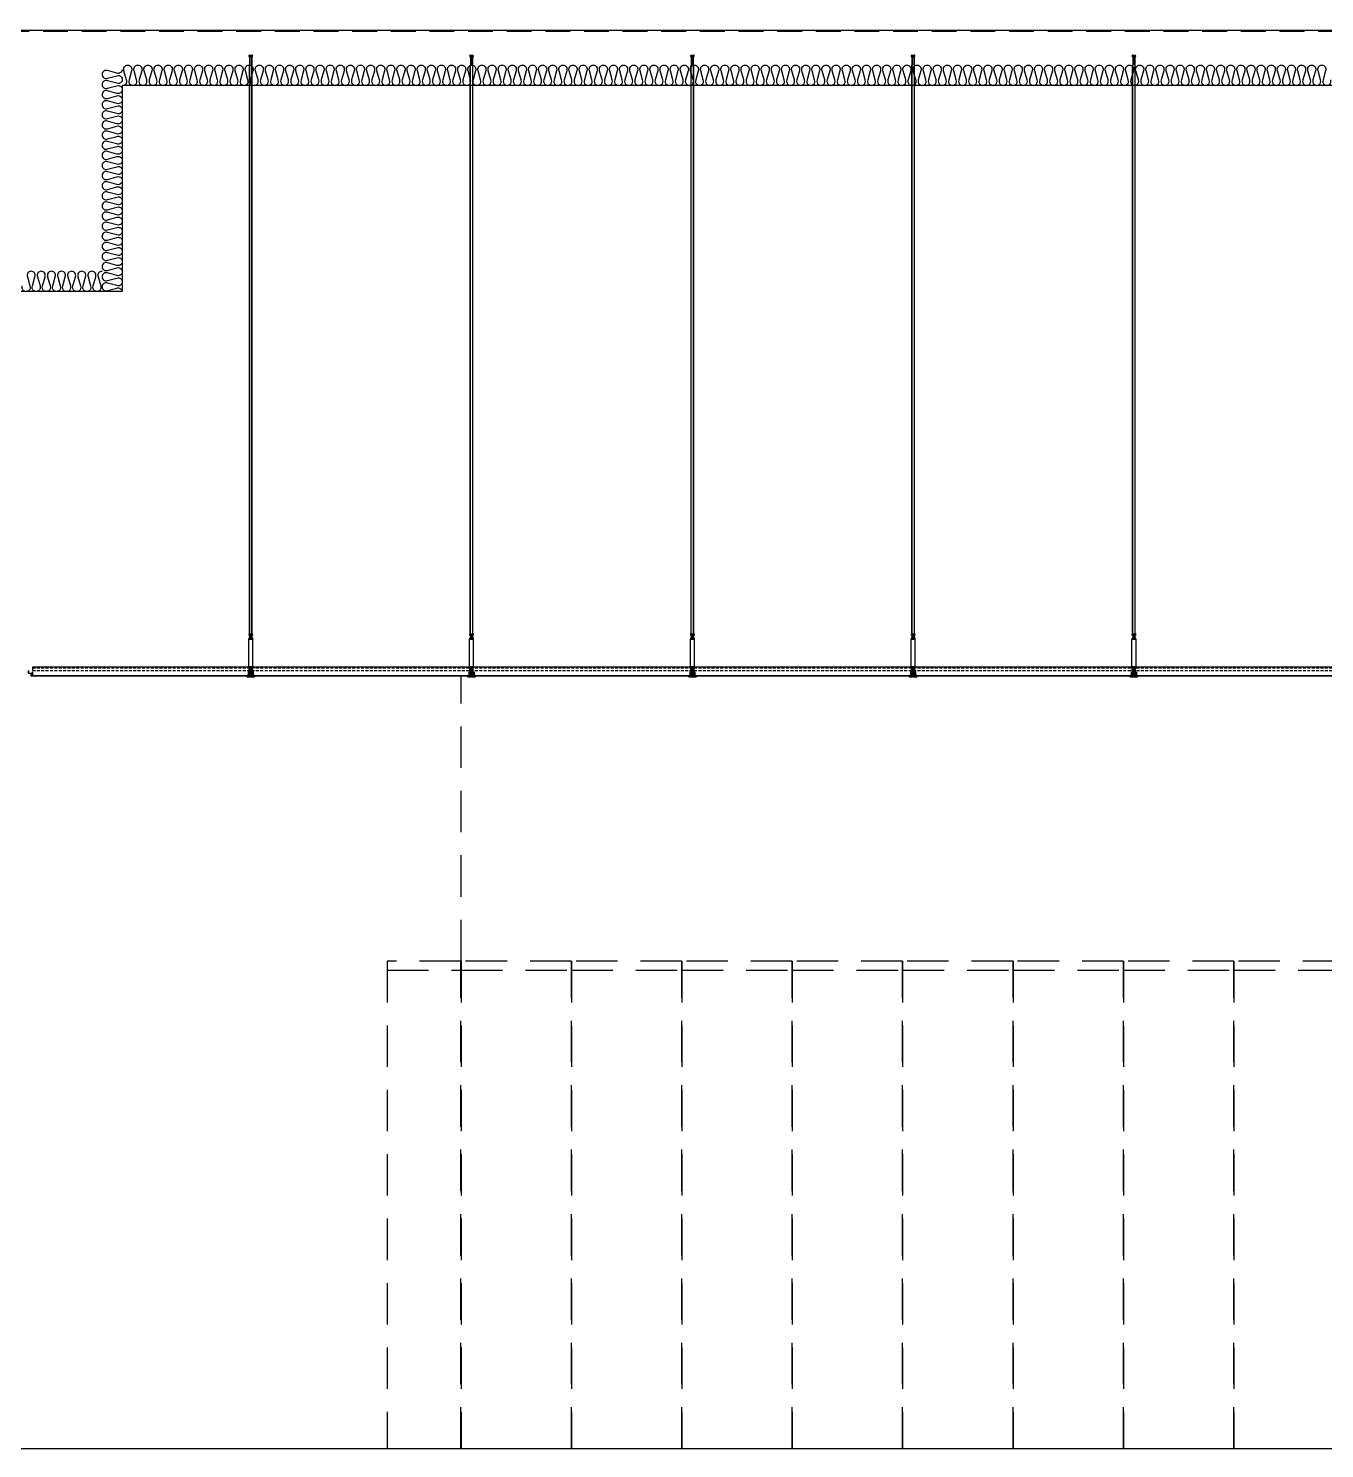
# Model space of a CAD drawing. Header units: millimetres. Extents: x 19868 to 801382, y -4805 to 85279.
# Drawn here: x 348988 to 356033, y 67179 to 74899 of the extents above; entities that cross this region are included whole.
import ezdxf

# ---------------------------------------------------------------- set-up
doc = ezdxf.new("R2010")
doc.units = ezdxf.units.MM
doc.header["$LTSCALE"] = 250
for name, pattern in [('A2', [8, 2, -2, 2, -2]), ('CENTER', [50.8, 31.75, -6.35, 6.35, -6.35]), ('CENTER2', [28.575, 19.05, -3.175, 3.175, -3.175]), ('H1', [1.5, 1, -0.5]), ('HID', [2.8, 1.8, -1]), ('HIDDEN', [9.525, 6.35, -3.175])]:
    doc.linetypes.add(name, pattern=pattern)
for name, color, linetype in [('A-ETC-SERVER', 5, 'H1'), ('A-FIN', 6, 'Continuous'), ('A-FIN-8', 8, 'Continuous'), ('A-WP', 1, 'HID'), ('C-1', 252, 'Continuous'), ('C-HANGER', 8, 'Continuous'), ('C-HANGER-C', 8, 'Continuous'), ('C-sec', 252, 'Continuous'), ('C-STL4', 252, 'Continuous'), ('C-STL6', 8, 'Continuous'), ('C-T-BAR MAIN-', 252, 'Continuous'), ('C-삼성엔지니어링_CEILING', 252, 'Continuous'), ('C-압출', 252, 'Continuous'), ('ISL', 251, 'Continuous'), ('MO-S', 3, 'Continuous')]:
    doc.layers.add(name, color=color, linetype=linetype)
doc.layers.add('C-중심선', color=252, linetype='CENTER2', lineweight=20)

# ---------------------------------------------------------------- blocks, each defined once
blk = doc.blocks.new('A$C8f9dbc63')
at = {"layer": 'A-ETC-SERVER', "color": 8, "linetype": 'HID', "ltscale": 0.5}
for p, q in [((0, 2650), (0, 4200)), ((-401.5, 2600), (-1.5, 2600)), ((0, 2600), (600, 2600)), ((600, 2600), (1200, 2600)), ((1200, 2600), (1800, 2600)), ((1800, 2600), (2400, 2600)), ((2400, 2600), (3000, 2600)), ((3000, 2600), (3600, 2600)), ((3600, 2600), (4200, 2600)), ((4200, 2600), (4800, 2600))]:
    blk.add_line(p, q, dxfattribs=at)
for points in [[(-401.5, 0), (-1.5, 0), (-1.5, 2650), (-401.5, 2650)], [(0, 0), (600, 0), (600, 2650), (0, 2650)], [(600, 0), (1200, 0), (1200, 2650), (600, 2650)], [(1200, 0), (1800, 0), (1800, 2650), (1200, 2650)], [(1800, 0), (2400, 0), (2400, 2650), (1800, 2650)], [(2400, 0), (3000, 0), (3000, 2650), (2400, 2650)], [(3000, 0), (3600, 0), (3600, 2650), (3000, 2650)], [(3600, 0), (4200, 0), (4200, 2650), (3600, 2650)], [(4200, 0), (4800, 0), (4800, 2650), (4200, 2650)]]:
    blk.add_lwpolyline(points, close=True, dxfattribs=at)
blk = doc.blocks.new('usgh')
at = {"layer": 'C-STL4'}
blk.add_lwpolyline([(1763311, 329517), (1763311, 329599), (1763381, 329599), (1763381, 329517)], close=True, dxfattribs=at)
at = {"layer": 'C-압출', "color": 252, "linetype": 'Continuous', "lineweight": 40, "extrusion": (0, 0, -1)}
for p, q in [((1763325, 329522), (1763320, 329517)), ((1763325, 329599), (1763322, 329596)), ((1763322, 329596), (1763325, 329592)), ((1763325, 329592), (1763322, 329588)), ((1763322, 329588), (1763325, 329584)), ((1763325, 329584), (1763322, 329580)), ((1763322, 329580), (1763325, 329576)), ((1763325, 329576), (1763322, 329572)), ((1763322, 329572), (1763325, 329568)), ((1763325, 329568), (1763322, 329565)), ((1763322, 329565), (1763325, 329561)), ((1763325, 329561), (1763322, 329557)), ((1763322, 329557), (1763325, 329553)), ((1763325, 329553), (1763322, 329549)), ((1763322, 329549), (1763325, 329545)), ((1763325, 329545), (1763322, 329541)), ((1763322, 329541), (1763325, 329538)), ((1763325, 329538), (1763322, 329534)), ((1763322, 329534), (1763325, 329530)), ((1763325, 329530), (1763322, 329526)), ((1763322, 329526), (1763325, 329522)), ((1763363, 329517), (1763368, 329522)), ((1763364, 329596), (1763368, 329599)), ((1763368, 329592), (1763364, 329596)), ((1763364, 329588), (1763368, 329592)), ((1763368, 329584), (1763364, 329588)), ((1763364, 329580), (1763368, 329584)), ((1763368, 329576), (1763364, 329580)), ((1763364, 329572), (1763368, 329576)), ((1763368, 329568), (1763364, 329572)), ((1763364, 329565), (1763368, 329568)), ((1763368, 329561), (1763364, 329565)), ((1763364, 329557), (1763368, 329561)), ((1763368, 329553), (1763364, 329557)), ((1763364, 329549), (1763368, 329553)), ((1763368, 329545), (1763364, 329549)), ((1763364, 329541), (1763368, 329545)), ((1763368, 329538), (1763364, 329541)), ((1763364, 329534), (1763368, 329538)), ((1763368, 329530), (1763364, 329534)), ((1763364, 329526), (1763368, 329530)), ((1763368, 329522), (1763364, 329526))]:
    blk.add_line(p, q, dxfattribs=at)
at = {"layer": 'C-중심선'}
blk.add_line((1763346, 329623), (1763346, 329480), dxfattribs=at)
blk = doc.blocks.new('r6okghj')
at = {"layer": 'C-삼성엔지니어링_CEILING'}
for p, q in [((1770244, 316436), (1770234, 316431)), ((1770244, 316390), (1770234, 316396)), ((1770344, 316436), (1770244, 316436)), ((1770253, 316436), (1770264, 316431)), ((1770253, 316390), (1770264, 316396)), ((1770274, 316436), (1770264, 316431)), ((1770264, 316396), (1770264, 316431)), ((1770274, 316390), (1770264, 316396)), ((1770314, 316436), (1770324, 316431)), ((1770314, 316390), (1770324, 316396)), ((1770334, 316436), (1770324, 316431)), ((1770324, 316396), (1770324, 316431)), ((1770334, 316390), (1770324, 316396)), ((1770344, 316436), (1770354, 316431)), ((1770344, 316390), (1770354, 316396))]:
    blk.add_line(p, q, dxfattribs=at)
for points in [[(1770234, 316431), (1770234, 316396)], [(1770244, 316390), (1770344, 316390)], [(1770354, 316396), (1770354, 316431)]]:
    blk.add_lwpolyline(points, dxfattribs=at)
blk = doc.blocks.new('격자틀-1')
at = {"layer": 'C-HANGER'}
for p, q in [((-16.4, 230.4), (6.3, 230.4)), ((-16.4, 230.4), (-16.4, 228.9)), ((-16.4, 228.9), (6.3, 228.9)), ((6.3, 230.4), (6.3, 228.9))]:
    blk.add_line(p, q, dxfattribs=at)
at = {"layer": 'C-HANGER-C'}
for p, q in [((-16.1, 52.1), (-16.1, 202)), ((6, 202), (-16.1, 202)), ((6, 52.1), (6, 202)), ((6, 52.1), (-16.1, 52.1))]:
    blk.add_line(p, q, dxfattribs=at)
at = {"layer": 'C-STL6', "linetype": 'CENTER2', "ltscale": 20}
blk.add_line((-5, 52.7), (-5, -5), dxfattribs=at)
at = {"layer": 'C-T-BAR MAIN-'}
blk.add_lwpolyline([(-14.3, 41.1), (-14.3, 52.1), (4.2, 52.1), (4.2, 41.1), (2.2, 41.1), (2.2, 50.1), (-12.3, 50.1), (-12.3, 41.1), (-14.3, 41.1)], dxfattribs=at)
at = {"layer": 'C-삼성엔지니어링_CEILING'}
for p, q in [((-14, 202), (-14, 203.8)), ((-12.4, 210.8), (-13.9, 209.9)), ((-12.4, 203.8), (-13.9, 204.7)), ((2.3, 210.8), (-12.4, 210.8)), ((2.3, 203.8), (-12.4, 203.8)), ((-11.1, 210.8), (-9.5, 209.9)), ((-11.1, 203.8), (-9.5, 204.7)), ((-10.7, 220.3), (-2.2, 222)), ((-10.7, 220.3), (-9.9, 221.6)), ((-10.7, 218.1), (1, 220.5)), ((-10.7, 220.3), (-9.9, 219.4)), ((-10.7, 218.1), (-9.9, 219.4)), ((-10.7, 215.9), (1, 218.3)), ((-10.7, 218.1), (-9.9, 217.2)), ((-10.7, 215.9), (-9.9, 217.2)), ((-10.7, 213.7), (1, 216.1)), ((-10.7, 215.9), (-9.9, 215)), ((-10.7, 213.7), (-9.9, 215)), ((-10.7, 213.7), (-9.9, 212.8)), ((-10.4, 213.4), (-10.4, 210.8)), ((-10.3, 222), (-9.9, 221.6)), ((-9.9, 221.6), (-7.6, 222)), ((-9.9, 221.6), (-7.6, 222)), ((-9.9, 219.4), (-0.2, 221.3)), ((-9.9, 219.4), (-0.2, 221.3)), ((-9.9, 217.2), (-0.2, 219.1)), ((-9.9, 217.2), (-0.2, 219.1)), ((-9.9, 215), (-0.2, 216.9)), ((-9.9, 215), (-0.2, 216.9)), ((-9.9, 212.8), (-0.2, 214.7)), ((-9.9, 212.8), (-0.2, 214.7)), ((-8, 210.8), (-9.5, 209.9)), ((-9.5, 204.7), (-9.5, 209.9)), ((-8, 203.8), (-9.5, 204.7)), ((-2.1, 210.8), (-0.6, 209.9)), ((-2.1, 203.8), (-0.6, 204.7)), ((1, 210.8), (-0.6, 209.9)), ((-0.6, 204.7), (-0.6, 209.9)), ((1, 203.8), (-0.6, 204.7)), ((-0.2, 221.3), (0.4, 222)), ((-0.2, 221.3), (1, 220.5)), ((-0.2, 219.1), (1, 220.5)), ((-0.2, 219.1), (1, 218.3)), ((-0.2, 216.9), (1, 218.3)), ((-0.2, 216.9), (1, 216.1)), ((-0.2, 214.7), (1, 216.1)), ((0.3, 215.3), (0.3, 210.8)), ((0.3, 215.3), (0.3, 210.8)), ((2.3, 210.8), (3.8, 209.9)), ((2.3, 203.8), (3.8, 204.7)), ((3.9, 202), (3.9, 203.8))]:
    blk.add_line(p, q, dxfattribs=at)
for points in [[(3.9, 203.8), (-14, 203.8)], [(-13.9, 209.9), (-13.9, 204.7)], [(-12.4, 203.8), (2.3, 203.8)], [(3.8, 204.7), (3.8, 209.9)]]:
    blk.add_lwpolyline(points, dxfattribs=at)
at = {"layer": 'C-압출', "linetype": 'Continuous', "lineweight": 40, "extrusion": (0, 0, -1)}
for p, q in [((-25.1, 0.3), (-25.1, 2.2)), ((-24.8, 2.5), (-12.6, 2.5)), ((-10.1, 0), (-24.8, 0)), ((-12.3, 2.8), (-12.3, 28.3)), ((-10.1, 50), (-8.3, 50)), ((-9.8, 19.7), (-9.8, 18.9)), ((-9.8, 18.9), (-9.2, 18.3)), ((-9.2, 18.3), (-9.8, 17.6)), ((-9.8, 17.6), (-9.2, 17)), ((-9.2, 17), (-9.8, 16.4)), ((-9.8, 16.4), (-9.2, 15.8)), ((-9.2, 15.8), (-9.8, 15.1)), ((-9.8, 15.1), (-9.2, 14.5)), ((-9.2, 14.5), (-9.8, 13.9)), ((-9.8, 13.9), (-9.2, 13.2)), ((-9.2, 13.2), (-9.8, 12.6)), ((-9.8, 12.6), (-9.2, 12)), ((-9.2, 12), (-9.8, 11.4)), ((-9.8, 11.4), (-9.2, 10.8)), ((-9.2, 10.8), (-9.8, 10.1)), ((-9.8, 10.1), (-9.2, 9.5)), ((-9.2, 9.5), (-9.8, 8.9)), ((-9.8, 8.9), (-9.2, 8.2)), ((-9.2, 8.2), (-9.8, 7.6)), ((-9.8, 7.6), (-9.2, 7)), ((-9.2, 7), (-9.8, 6.4)), ((-9.8, 6.4), (-9.2, 5.8)), ((-9.2, 5.8), (-9.8, 5.1)), ((-9.8, 5.1), (-9.2, 4.5)), ((-9.2, 4.5), (-9.8, 3.9)), ((-9.8, 3.9), (-9.2, 3.2)), ((-9.2, 3.2), (-9.8, 2.6)), ((-9.8, 2.6), (-9.2, 2)), ((-9.2, 2), (-9.8, 1.4)), ((-9.8, 1.4), (-9.8, 0.6)), ((-9.8, 0.6), (-9.8, 0.3)), ((-0.6, 20), (-9.5, 20)), ((-8.1, 49.7), (-8.1, 49.5)), ((-2, 49), (-2, 49.7)), ((-1.7, 50), (0.1, 50)), ((-0.9, 17.6), (-0.3, 18.3)), ((-0.3, 17), (-0.9, 17.6)), ((-0.9, 16.4), (-0.3, 17)), ((-0.3, 15.8), (-0.9, 16.4)), ((-0.9, 15.1), (-0.3, 15.8)), ((-0.3, 14.5), (-0.9, 15.1)), ((-0.9, 13.9), (-0.3, 14.5)), ((-0.3, 13.2), (-0.9, 13.9)), ((-0.9, 12.6), (-0.3, 13.2)), ((-0.3, 12), (-0.9, 12.6)), ((-0.9, 11.4), (-0.3, 12)), ((-0.3, 10.8), (-0.9, 11.4)), ((-0.9, 10.1), (-0.3, 10.8)), ((-0.3, 9.5), (-0.9, 10.1)), ((-0.9, 8.9), (-0.3, 9.5)), ((-0.3, 8.2), (-0.9, 8.9)), ((-0.9, 7.6), (-0.3, 8.2)), ((-0.3, 7), (-0.9, 7.6)), ((-0.9, 6.4), (-0.3, 7)), ((-0.3, 5.8), (-0.9, 6.4)), ((-0.9, 5.1), (-0.3, 5.8)), ((-0.3, 4.5), (-0.9, 5.1)), ((-0.9, 3.9), (-0.3, 4.5)), ((-0.3, 3.2), (-0.9, 3.9)), ((-0.9, 2.6), (-0.3, 3.2)), ((-0.3, 2), (-0.9, 2.6)), ((-0.9, 1.4), (-0.3, 2)), ((-0.3, 0.8), (-0.9, 1.4)), ((-0.3, 18.3), (-0.3, 19.7)), ((-0.3, 0.3), (-0.3, 0.8)), ((14.7, 0), (0, 0)), ((2.2, 28.3), (2.2, 2.8)), ((2.5, 2.5), (14.7, 2.5)), ((14.9, 2.2), (14.9, 0.3))]:
    blk.add_line(p, q, dxfattribs=at)
at = {"layer": 'C-압출', "linetype": 'Continuous', "lineweight": 40}
for p, q in [((-12.3, 28.3), (-12.3, 49.7)), ((-12, 50), (-8.3, 50)), ((-9.3, 31.3), (-9.3, 44.7)), ((-9, 45), (-8.3, 45)), ((-9, 31), (-1.1, 31)), ((-8.1, 49.7), (-8.1, 45.3)), ((-2, 49.7), (-2, 45.3)), ((-1.7, 50), (1.9, 50)), ((-1.7, 45), (-1.1, 45)), ((-0.8, 31.3), (-0.8, 44.7)), ((2.2, 28.3), (2.2, 49.7))]:
    blk.add_line(p, q, dxfattribs=at)
at = {"layer": 'C-압출', "linetype": 'Continuous', "lineweight": 40, "extrusion": (0, 0, -1)}
for centre, start, end in [((24.8, 0.3), 270, 0), ((12.6, 2.8), 180, 270), ((10.1, 0.3), 180, 270), ((9.5, 19.7), 0, 90), ((8.3, 49.7), 90, 180), ((1.7, 49.7), 0, 90), ((0.6, 19.7), 90, 180), ((0, 0.3), 270, 0), ((-2.5, 2.8), 270, 0), ((-14.7, 2.2), 90, 180), ((-14.7, 0.3), 180, 270)]:
    blk.add_arc(centre, 0.3, start, end, dxfattribs=at)
at = {"layer": 'C-압출', "linetype": 'Continuous', "lineweight": 40}
for centre, start, end in [((-12, 49.7), 90, 180), ((-9, 44.7), 90, 180), ((-9, 31.3), 180, 270), ((-8.3, 49.7), 0, 90), ((-8.3, 45.3), 270, 0), ((-1.7, 45.3), 180, 270), ((-1.1, 44.7), 0, 90), ((-1.1, 31.3), 270, 0), ((1.9, 49.7), 0, 90)]:
    blk.add_arc(centre, 0.3, start, end, dxfattribs=at)
at = {"layer": 'C-압출'}
blk.add_arc((-1.7, 49.7), 0.3, 90, 180, dxfattribs=at)
at = {"layer": 'C-중심선', "linetype": 'CENTER', "lineweight": 5}
blk.add_line((-14.5, 25.5), (4.4, 25.5), dxfattribs=at)
at = {"layer": 'C-HANGER-C'}
for name, p, xscale, yscale, zscale in [('r6okghj', (-263370.1, -46847), 0.1487691112046762, 0.1487691112046762, 0.1487691112046762), ('usgh', (-176673.6, -32977.4), 0.1001893939418906, 0.1001893939418906, 0.1001893939418906)]:
    blk.add_blockref(name, p, dxfattribs=dict(at, xscale=xscale, yscale=yscale, zscale=zscale))

msp = doc.modelspace()

# ---------------------------------------------------------------- linework, layer by layer
at = {"layer": 'A-FIN'}
msp.add_line((333488.2, 67178.9), (364288.2, 67178.9), dxfattribs=at)
at = {"layer": 'A-FIN-8'}
msp.add_line((369570, 74886.9), (343906.4, 74886.9), dxfattribs=at)
at = {"layer": 'A-WP', "ltscale": 0.3}
msp.add_line((369573.1, 74881.9), (343903.4, 74881.9), dxfattribs=at)
at = {"layer": 'C-1', "linetype": 'A2'}
for p, q in [((350188.5, 74746.1), (350187.4, 74748.9)), ((350187.9, 74750), (350193.6, 74751.2)), ((350192.3, 74741.7), (350188, 74751.5)), ((350188.5, 74746.1), (350189.4, 74746.4)), ((350189.2, 74744.4), (350190, 74744.7)), ((350190.2, 74741.7), (350189.2, 74744.4)), ((350190, 74744.7), (350189.4, 74746.4)), ((350189.5, 74753.8), (350204.7, 74753.8)), ((350190.2, 74741.7), (350190.2, 74698.9)), ((350192.3, 74741.7), (350192.3, 74698.9)), ((350197.1, 74742.5), (350194.5, 74750.7)), ((350197.1, 74742.5), (350199.7, 74750.7)), ((350200.7, 74751.2), (350206.3, 74750)), ((350202, 74741.7), (350206.2, 74751.5)), ((350202, 74698.9), (350202, 74741.7)), ((350204, 74741.7), (350205.1, 74744.4)), ((350204, 74698.9), (350204, 74741.7)), ((350204.2, 74744.7), (350204.8, 74746.4)), ((350205.1, 74744.4), (350204.2, 74744.7)), ((350205.7, 74746.1), (350204.8, 74746.4)), ((350205.7, 74746.1), (350206.9, 74748.9)), ((351388.5, 74746.1), (351387.4, 74748.9)), ((351387.9, 74750), (351393.6, 74751.2)), ((351392.3, 74741.7), (351388, 74751.5)), ((351388.5, 74746.1), (351389.4, 74746.4)), ((351389.2, 74744.4), (351390, 74744.7)), ((351390.2, 74741.7), (351389.2, 74744.4)), ((351390, 74744.7), (351389.4, 74746.4)), ((351389.5, 74753.8), (351404.7, 74753.8)), ((351390.2, 74741.7), (351390.2, 74698.9)), ((351392.3, 74741.7), (351392.3, 74698.9)), ((351397.1, 74742.5), (351394.5, 74750.7)), ((351397.1, 74742.5), (351399.7, 74750.7)), ((351400.7, 74751.2), (351406.3, 74750)), ((351402, 74741.7), (351406.2, 74751.5)), ((351402, 74698.9), (351402, 74741.7)), ((351404, 74741.7), (351405.1, 74744.4)), ((351404, 74698.9), (351404, 74741.7)), ((351404.2, 74744.7), (351404.8, 74746.4)), ((351405.1, 74744.4), (351404.2, 74744.7)), ((351405.7, 74746.1), (351404.8, 74746.4)), ((351405.7, 74746.1), (351406.9, 74748.9)), ((352588.5, 74746.1), (352587.4, 74748.9)), ((352587.9, 74750), (352593.6, 74751.2)), ((352592.3, 74741.7), (352588, 74751.5)), ((352588.5, 74746.1), (352589.4, 74746.4)), ((352589.2, 74744.4), (352590, 74744.7)), ((352590.2, 74741.7), (352589.2, 74744.4)), ((352590, 74744.7), (352589.4, 74746.4)), ((352589.5, 74753.8), (352604.7, 74753.8)), ((352590.2, 74741.7), (352590.2, 74698.9)), ((352592.3, 74741.7), (352592.3, 74698.9)), ((352597.1, 74742.5), (352594.5, 74750.7)), ((352597.1, 74742.5), (352599.7, 74750.7)), ((352600.7, 74751.2), (352606.3, 74750)), ((352602, 74741.7), (352606.2, 74751.5)), ((352602, 74698.9), (352602, 74741.7)), ((352604, 74741.7), (352605.1, 74744.4)), ((352604, 74698.9), (352604, 74741.7)), ((352604.2, 74744.7), (352604.8, 74746.4)), ((352605.1, 74744.4), (352604.2, 74744.7)), ((352605.7, 74746.1), (352604.8, 74746.4)), ((352605.7, 74746.1), (352606.9, 74748.9)), ((353788.5, 74746.1), (353787.4, 74748.9)), ((353787.9, 74750), (353793.6, 74751.2)), ((353792.3, 74741.7), (353788, 74751.5)), ((353788.5, 74746.1), (353789.4, 74746.4)), ((353789.2, 74744.4), (353790, 74744.7)), ((353790.2, 74741.7), (353789.2, 74744.4)), ((353790, 74744.7), (353789.4, 74746.4)), ((353789.5, 74753.8), (353804.7, 74753.8)), ((353790.2, 74741.7), (353790.2, 74698.9)), ((353792.3, 74741.7), (353792.3, 74698.9)), ((353797.1, 74742.5), (353794.5, 74750.7)), ((353797.1, 74742.5), (353799.7, 74750.7)), ((353800.7, 74751.2), (353806.3, 74750)), ((353802, 74741.7), (353806.2, 74751.5)), ((353802, 74698.9), (353802, 74741.7)), ((353804, 74741.7), (353805.1, 74744.4)), ((353804, 74698.9), (353804, 74741.7)), ((353804.2, 74744.7), (353804.8, 74746.4)), ((353805.1, 74744.4), (353804.2, 74744.7)), ((353805.7, 74746.1), (353804.8, 74746.4)), ((353805.7, 74746.1), (353806.9, 74748.9)), ((354988.5, 74746.1), (354987.4, 74748.9)), ((354987.9, 74750), (354993.6, 74751.2)), ((354992.3, 74741.7), (354988, 74751.5)), ((354988.5, 74746.1), (354989.4, 74746.4)), ((354989.2, 74744.4), (354990, 74744.7)), ((354990.2, 74741.7), (354989.2, 74744.4)), ((354990, 74744.7), (354989.4, 74746.4)), ((354989.5, 74753.8), (355004.7, 74753.8)), ((354990.2, 74741.7), (354990.2, 74698.9)), ((354992.3, 74741.7), (354992.3, 74698.9)), ((354997.1, 74742.5), (354994.5, 74750.7)), ((354997.1, 74742.5), (354999.7, 74750.7)), ((355000.7, 74751.2), (355006.3, 74750)), ((355002, 74741.7), (355006.2, 74751.5)), ((355002, 74698.9), (355002, 74741.7)), ((355004, 74741.7), (355005.1, 74744.4)), ((355004, 74698.9), (355004, 74741.7)), ((355004.2, 74744.7), (355004.8, 74746.4)), ((355005.1, 74744.4), (355004.2, 74744.7)), ((355005.7, 74746.1), (355004.8, 74746.4)), ((355005.7, 74746.1), (355006.9, 74748.9))]:
    msp.add_line(p, q, dxfattribs=at)
for centre, radius, start, end in [((350188.1, 74749.2), 0.808, 102.52881, 201.80141), ((350189.5, 74752.2), 1.62, 90, 203.42869), ((350193.7, 74750.4), 0.808, 17.65012, 102.52881), ((350200.5, 74750.4), 0.808, 77.47119, 162.34988), ((350204.7, 74752.2), 1.62, 336.57131, 90), ((350206.1, 74749.2), 0.808, 338.19859, 77.47119), ((351388.1, 74749.2), 0.808, 102.52881, 201.80141), ((351389.5, 74752.2), 1.62, 90, 203.42869), ((351393.7, 74750.4), 0.808, 17.65012, 102.52881), ((351400.5, 74750.4), 0.808, 77.47119, 162.34988), ((351404.7, 74752.2), 1.62, 336.57131, 90), ((351406.1, 74749.2), 0.808, 338.19859, 77.47119), ((352588.1, 74749.2), 0.808, 102.52881, 201.80141), ((352589.5, 74752.2), 1.62, 90, 203.42869), ((352593.7, 74750.4), 0.808, 17.65012, 102.52881), ((352600.5, 74750.4), 0.808, 77.47119, 162.34988), ((352604.7, 74752.2), 1.62, 336.57131, 90), ((352606.1, 74749.2), 0.808, 338.19859, 77.47119), ((353788.1, 74749.2), 0.808, 102.52881, 201.80141), ((353789.5, 74752.2), 1.62, 90, 203.42869), ((353793.7, 74750.4), 0.808, 17.65012, 102.52881), ((353800.5, 74750.4), 0.808, 77.47119, 162.34988), ((353804.7, 74752.2), 1.62, 336.57131, 90), ((353806.1, 74749.2), 0.808, 338.19859, 77.47119), ((354988.1, 74749.2), 0.808, 102.52881, 201.80141), ((354989.5, 74752.2), 1.62, 90, 203.42869), ((354993.7, 74750.4), 0.808, 17.65012, 102.52881), ((355000.5, 74750.4), 0.808, 77.47119, 162.34988), ((355004.7, 74752.2), 1.62, 336.57131, 90), ((355006.1, 74749.2), 0.808, 338.19859, 77.47119)]:
    msp.add_arc(centre, radius, start, end, dxfattribs=at)
at = {"layer": 'C-HANGER'}
for p, q in [((350190, 71606.9), (350190, 74698.9)), ((350190.9, 71606.9), (350190.9, 74698.9)), ((350203.4, 71606.9), (350203.4, 74698.9)), ((350204.3, 71606.9), (350204.3, 74698.9)), ((351390, 71606.9), (351390, 74698.9)), ((351390.9, 71606.9), (351390.9, 74698.9)), ((351403.4, 71606.9), (351403.4, 74698.9)), ((351404.3, 71606.9), (351404.3, 74698.9)), ((352590, 71606.9), (352590, 74698.9)), ((352590.9, 71606.9), (352590.9, 74698.9)), ((352603.4, 71606.9), (352603.4, 74698.9)), ((352604.3, 71606.9), (352604.3, 74698.9)), ((353790, 71606.9), (353790, 74698.9)), ((353790.9, 71606.9), (353790.9, 74698.9)), ((353803.4, 71606.9), (353803.4, 74698.9)), ((353804.3, 71606.9), (353804.3, 74698.9)), ((354990, 71606.9), (354990, 74698.9)), ((354990.9, 71606.9), (354990.9, 74698.9)), ((355003.4, 71606.9), (355003.4, 74698.9)), ((355004.3, 71606.9), (355004.3, 74698.9))]:
    msp.add_line(p, q, dxfattribs=at)
at = {"layer": 'C-sec'}
for points in [[(350183.2, 71379.7), (349011.1, 71379.7, -0.361786), (349010.8, 71380), (349010.8, 71401.7), (349010.1, 71401.7), (349010.1, 71379.2, 0.414214), (349010.4, 71378.9), (350183.8, 71378.9, 0.414214), (350184.1, 71379.2), (350184.1, 71401.7), (350183.4, 71401.7), (350183.4, 71380, -0.414214), (350183.1, 71379.7)], [(351383.2, 71379.7), (350211.1, 71379.7, -0.361786), (350210.8, 71380), (350210.8, 71401.7), (350210.1, 71401.7), (350210.1, 71379.2, 0.414214), (350210.4, 71378.9), (351383.8, 71378.9, 0.414214), (351384.1, 71379.2), (351384.1, 71401.7), (351383.4, 71401.7), (351383.4, 71380, -0.414214), (351383.1, 71379.7)], [(352583.2, 71379.7), (351411.1, 71379.7, -0.361786), (351410.8, 71380), (351410.8, 71401.7), (351410.1, 71401.7), (351410.1, 71379.2, 0.414214), (351410.4, 71378.9), (352583.8, 71378.9, 0.414214), (352584.1, 71379.2), (352584.1, 71401.7), (352583.4, 71401.7), (352583.4, 71380, -0.414214), (352583.1, 71379.7)], [(353783.2, 71379.7), (352611.1, 71379.7, -0.361786), (352610.8, 71380), (352610.8, 71401.7), (352610.1, 71401.7), (352610.1, 71379.2, 0.414214), (352610.4, 71378.9), (353783.8, 71378.9, 0.414214), (353784.1, 71379.2), (353784.1, 71401.7), (353783.4, 71401.7), (353783.4, 71380, -0.414214), (353783.1, 71379.7)], [(354983.2, 71379.7), (353811.1, 71379.7, -0.361786), (353810.8, 71380), (353810.8, 71401.7), (353810.1, 71401.7), (353810.1, 71379.2, 0.414214), (353810.4, 71378.9), (354983.8, 71378.9, 0.414214), (354984.1, 71379.2), (354984.1, 71401.7), (354983.4, 71401.7), (354983.4, 71380, -0.414214), (354983.1, 71379.7)], [(356183.2, 71379.7), (355011.1, 71379.7, -0.361786), (355010.8, 71380), (355010.8, 71401.7), (355010.1, 71401.7), (355010.1, 71379.2, 0.414214), (355010.4, 71378.9), (356183.8, 71378.9, 0.414214), (356184.1, 71379.2), (356184.1, 71401.7), (356183.4, 71401.7), (356183.4, 71380, -0.414214), (356183.1, 71379.7)]]:
    msp.add_lwpolyline(points, format="xyb", dxfattribs=at)
at = {"layer": 'C-STL6'}
for p, q in [((364266.2, 71426.4), (349010.1, 71426.4)), ((349010.1, 71426.4), (349010.1, 71407.5))]:
    msp.add_line(p, q, dxfattribs=at)
at = {"layer": 'C-STL6', "linetype": 'HIDDEN', "ltscale": 0.01}
for p, q in [((364266.2, 71421.5), (349010.1, 71421.5)), ((364266.2, 71407.5), (349010.1, 71407.5))]:
    msp.add_line(p, q, dxfattribs=at)
at = {"layer": 'ISL'}
msp.add_lwpolyline([(369538.2, 73668.9), (369178.2, 73668.9), (369178.2, 74588.9), (365398.2, 74588.9), (365398.2, 73468.9), (364378.2, 73468.9), (364378.2, 74588.9), (349498.2, 74588.9), (349498.2, 73468.9), (348278.2, 73468.9), (348278.2, 74588.9), (343998.2, 74588.9), (343998.2, 74068.9), (343478.2, 74068.9), (343478.2, 74788.9), (342478.2, 74788.9), (342478.2, 74898.9)], dxfattribs=at)
for points in [[(349498.2, 74676.4, -0.524933), (349468.4, 74655.9), (349418, 74669.5, 0.524856), (349388.2, 74648.9, 0.524856), (349418, 74628.4), (349468.4, 74642, -1.449198), (349468.4, 74600.9), (349418, 74614.5, 0.524856), (349388.2, 74593.9, 0.524856), (349418, 74573.4), (349468.4, 74587, -1.449198), (349468.4, 74545.9), (349418, 74559.5, 0.524856), (349388.2, 74538.9, 0.524856), (349418, 74518.4), (349468.4, 74532, -1.449198), (349468.4, 74490.9), (349418, 74504.5, 0.524856), (349388.2, 74483.9, 0.524856), (349418, 74463.4), (349468.4, 74477, -1.449198), (349468.4, 74435.9), (349418, 74449.5, 0.524856), (349388.2, 74428.9, 0.524856), (349418, 74408.4), (349468.4, 74422, -1.449198), (349468.4, 74380.9), (349418, 74394.5, 0.524856), (349388.2, 74373.9, 0.524856), (349418, 74353.4), (349468.4, 74367, -1.449198), (349468.4, 74325.9), (349418, 74339.5, 0.524856), (349388.2, 74318.9, 0.524856), (349418, 74298.4), (349468.4, 74312, -0.524933), (349498.2, 74291.4, -0.524933), (349468.4, 74270.9), (349418, 74284.5, 0.524856), (349388.2, 74263.9, 0.524856), (349418, 74243.4), (349468.4, 74257, -1.449198), (349468.4, 74215.9), (349418, 74229.5, 0.524856), (349388.2, 74208.9, 0.524856), (349418, 74188.4), (349468.4, 74202, -1.449198), (349468.4, 74160.9), (349418, 74174.5, 0.524856), (349388.2, 74153.9, 0.524856), (349418, 74133.4), (349468.4, 74147, -1.449198), (349468.4, 74105.9), (349418, 74119.5, 0.524856), (349388.2, 74098.9, 0.524856), (349418, 74078.4), (349468.4, 74092, -1.449198), (349468.4, 74050.9), (349418, 74064.5, 0.524856), (349388.2, 74043.9, 0.524856), (349418, 74023.4), (349468.4, 74037, -1.449198), (349468.4, 73995.9), (349418, 74009.5, 0.524856), (349388.2, 73988.9, 0.524856), (349418, 73968.4), (349468.4, 73982, -1.449198), (349468.4, 73940.9), (349418, 73954.5, 0.524856), (349388.2, 73933.9, 0.524856), (349418, 73913.4), (349468.4, 73927, -1.449198), (349468.4, 73885.9), (349418, 73899.5, 0.524856), (349388.2, 73878.9, 0.524856), (349418, 73858.4), (349468.4, 73872, -1.449198), (349468.4, 73830.9), (349418, 73844.5, 0.524856), (349388.2, 73823.9, 0.524856), (349418, 73803.4), (349468.4, 73817, -1.449198), (349468.4, 73775.9), (349418, 73789.5, 0.524856), (349388.2, 73768.9, 0.524856), (349418, 73748.4), (349468.4, 73762, -1.449198), (349468.4, 73720.9), (349418, 73734.5, 0.524856), (349388.2, 73713.9, 0.524856), (349418, 73693.4), (349468.4, 73707, -1.449198), (349468.4, 73665.9), (349418, 73679.5, 0.524856), (349388.2, 73658.9, 0.524856), (349418, 73638.4), (349468.4, 73652, -1.449198), (349468.4, 73610.9), (349418, 73624.5, 0.524856), (349388.2, 73603.9, 0.524856), (349418, 73583.4), (349468.4, 73597, -1.449198), (349468.4, 73555.9), (349418, 73569.5, 0.524856), (349388.2, 73548.9, 0.524856), (349418, 73528.4), (349468.4, 73542, -1.449198), (349468.4, 73500.9), (349418, 73514.5, 0.524856), (349388.2, 73493.9, 0.524856), (349418, 73473.4), (349468.4, 73487, -0.489145), (349498.1, 73468.9)], [(349500.7, 74588.9, 0.524933), (349521.3, 74618.7), (349507.6, 74669.1, -0.524856), (349528.2, 74698.9, -0.524856), (349548.8, 74669.1), (349535.1, 74618.7, 1.449198), (349576.3, 74618.7), (349562.6, 74669.1, -0.524856), (349583.2, 74698.9, -0.524856), (349603.8, 74669.1), (349590.1, 74618.7, 1.449198), (349631.3, 74618.7), (349617.6, 74669.1, -0.524856), (349638.2, 74698.9, -0.524856), (349658.8, 74669.1), (349645.1, 74618.7, 1.449198), (349686.3, 74618.7), (349672.6, 74669.1, -0.524856), (349693.2, 74698.9, -0.524856), (349713.8, 74669.1), (349700.1, 74618.7, 1.449198), (349741.3, 74618.7), (349727.6, 74669.1, -0.524856), (349748.2, 74698.9, -0.524856), (349768.8, 74669.1), (349755.1, 74618.7, 1.449198), (349796.3, 74618.7), (349782.6, 74669.1, -0.524856), (349803.2, 74698.9, -0.524856), (349823.8, 74669.1), (349810.1, 74618.7, 1.449198), (349851.3, 74618.7), (349837.6, 74669.1, -0.524856), (349858.2, 74698.9, -0.524856), (349878.8, 74669.1), (349865.1, 74618.7, 1.449198), (349906.3, 74618.7), (349892.6, 74669.1, -0.524856), (349913.2, 74698.9, -0.524856), (349933.8, 74669.1), (349920.1, 74618.7, 1.449198), (349961.3, 74618.7), (349947.6, 74669.1, -0.524856), (349968.2, 74698.9, -0.524856), (349988.8, 74669.1), (349975.1, 74618.7, 1.449198), (350016.3, 74618.7), (350002.6, 74669.1, -0.524856), (350023.2, 74698.9, -0.524856), (350043.8, 74669.1), (350030.1, 74618.7, 1.449198), (350071.3, 74618.7), (350057.6, 74669.1, -0.524856), (350078.2, 74698.9, -0.524856), (350098.8, 74669.1), (350085.1, 74618.7, 1.449198), (350126.3, 74618.7), (350112.6, 74669.1, -0.524856), (350133.2, 74698.9, -0.524856), (350153.8, 74669.1), (350140.1, 74618.7, 1.449198), (350181.3, 74618.7), (350167.6, 74669.1, -0.524856), (350188.2, 74698.9, -0.524856), (350208.8, 74669.1), (350195.1, 74618.7, 1.449198), (350236.3, 74618.7), (350222.6, 74669.1, -0.524856), (350243.2, 74698.9, -0.524856), (350263.8, 74669.1), (350250.1, 74618.7, 1.449198), (350291.3, 74618.7), (350277.6, 74669.1, -0.524856), (350298.2, 74698.9, -0.524856), (350318.8, 74669.1), (350305.1, 74618.7, 1.449198), (350346.3, 74618.7), (350332.6, 74669.1, -0.524856), (350353.2, 74698.9, -0.524856), (350373.8, 74669.1), (350360.1, 74618.7, 1.449198), (350401.3, 74618.7), (350387.6, 74669.1, -0.524856), (350408.2, 74698.9, -0.524856), (350428.8, 74669.1), (350415.1, 74618.7, 1.449198), (350456.3, 74618.7), (350442.6, 74669.1, -0.524856), (350463.2, 74698.9, -0.524856), (350483.8, 74669.1), (350470.1, 74618.7, 1.449198), (350511.3, 74618.7), (350497.6, 74669.1, -0.524856), (350518.2, 74698.9, -0.524856), (350538.8, 74669.1), (350525.1, 74618.7, 1.449198), (350566.3, 74618.7), (350552.6, 74669.1, -0.524856), (350573.2, 74698.9, -0.524856), (350593.8, 74669.1), (350580.1, 74618.7, 1.449198), (350621.3, 74618.7), (350607.6, 74669.1, -0.524856), (350628.2, 74698.9, -0.524856), (350648.8, 74669.1), (350635.1, 74618.7, 1.449198), (350676.3, 74618.7), (350662.6, 74669.1, -0.524856), (350683.2, 74698.9, -0.524856), (350703.8, 74669.1), (350690.1, 74618.7, 1.449198), (350731.3, 74618.7), (350717.6, 74669.1, -0.524856), (350738.2, 74698.9, -0.524856), (350758.8, 74669.1), (350745.1, 74618.7, 1.449198), (350786.3, 74618.7), (350772.6, 74669.1, -0.524856), (350793.2, 74698.9, -0.524856), (350813.8, 74669.1), (350800.1, 74618.7, 1.449198), (350841.3, 74618.7), (350827.6, 74669.1, -0.524856), (350848.2, 74698.9, -0.524856), (350868.8, 74669.1), (350855.1, 74618.7, 1.449198), (350896.3, 74618.7), (350882.6, 74669.1, -0.524856), (350903.2, 74698.9, -0.524856), (350923.8, 74669.1), (350910.1, 74618.7, 1.449198), (350951.3, 74618.7), (350937.6, 74669.1, -0.524856), (350958.2, 74698.9, -0.524856), (350978.8, 74669.1), (350965.1, 74618.7, 1.449198), (351006.3, 74618.7), (350992.6, 74669.1, -0.524856), (351013.2, 74698.9, -0.524856), (351033.8, 74669.1), (351020.1, 74618.7, 1.449198), (351061.3, 74618.7), (351047.6, 74669.1, -0.524856), (351068.2, 74698.9, -0.524856), (351088.8, 74669.1), (351075.1, 74618.7, 1.449198), (351116.3, 74618.7), (351102.6, 74669.1, -0.524856), (351123.2, 74698.9, -0.524856), (351143.8, 74669.1), (351130.1, 74618.7, 1.449198), (351171.3, 74618.7), (351157.6, 74669.1, -0.524856), (351178.2, 74698.9, -0.524856), (351198.8, 74669.1), (351185.1, 74618.7, 1.449198), (351226.3, 74618.7), (351212.6, 74669.1, -0.524856), (351233.2, 74698.9, -0.524856), (351253.8, 74669.1), (351240.1, 74618.7, 1.449198), (351281.3, 74618.7), (351267.6, 74669.1, -0.524856), (351288.2, 74698.9, -0.524856), (351308.8, 74669.1), (351295.1, 74618.7, 1.449198), (351336.3, 74618.7), (351322.6, 74669.1, -0.524856), (351343.2, 74698.9, -0.524856), (351363.8, 74669.1), (351350.1, 74618.7, 1.449198), (351391.3, 74618.7), (351377.6, 74669.1, -0.524856), (351398.2, 74698.9, -0.524856), (351418.8, 74669.1), (351405.1, 74618.7, 1.449198), (351446.3, 74618.7), (351432.6, 74669.1, -0.524856), (351453.2, 74698.9, -0.524856), (351473.8, 74669.1), (351460.1, 74618.7, 1.449198), (351501.3, 74618.7), (351487.6, 74669.1, -0.524856), (351508.2, 74698.9, -0.524856), (351528.8, 74669.1), (351515.1, 74618.7, 1.449198), (351556.3, 74618.7), (351542.6, 74669.1, -0.524856), (351563.2, 74698.9, -0.524856), (351583.8, 74669.1), (351570.1, 74618.7, 1.449198), (351611.3, 74618.7), (351597.6, 74669.1, -0.524856), (351618.2, 74698.9, -0.524856), (351638.8, 74669.1), (351625.1, 74618.7, 1.449198), (351666.3, 74618.7), (351652.6, 74669.1, -0.524856), (351673.2, 74698.9, -0.524856), (351693.8, 74669.1), (351680.1, 74618.7, 1.449198), (351721.3, 74618.7), (351707.6, 74669.1, -0.524856), (351728.2, 74698.9, -0.524856), (351748.8, 74669.1), (351735.1, 74618.7, 1.449198), (351776.3, 74618.7), (351762.6, 74669.1, -0.524856), (351783.2, 74698.9, -0.524856), (351803.8, 74669.1), (351790.1, 74618.7, 1.449198), (351831.3, 74618.7), (351817.6, 74669.1, -0.524856), (351838.2, 74698.9, -0.524856), (351858.8, 74669.1), (351845.1, 74618.7, 1.449198), (351886.3, 74618.7), (351872.6, 74669.1, -0.524856), (351893.2, 74698.9, -0.524856), (351913.8, 74669.1), (351900.1, 74618.7, 1.449198), (351941.3, 74618.7), (351927.6, 74669.1, -0.524856), (351948.2, 74698.9, -0.524856), (351968.8, 74669.1), (351955.1, 74618.7, 1.449198), (351996.3, 74618.7), (351982.6, 74669.1, -0.524856), (352003.2, 74698.9, -0.524856), (352023.8, 74669.1), (352010.1, 74618.7, 1.449198), (352051.3, 74618.7), (352037.6, 74669.1, -0.524856), (352058.2, 74698.9, -0.524856), (352078.8, 74669.1), (352065.1, 74618.7, 1.449198), (352106.3, 74618.7), (352092.6, 74669.1, -0.524856), (352113.2, 74698.9, -0.524856), (352133.8, 74669.1), (352120.1, 74618.7, 1.449198), (352161.3, 74618.7), (352147.6, 74669.1, -0.524856), (352168.2, 74698.9, -0.524856), (352188.8, 74669.1), (352175.1, 74618.7, 1.449198), (352216.3, 74618.7), (352202.6, 74669.1, -0.524856), (352223.2, 74698.9, -0.524856), (352243.8, 74669.1), (352230.1, 74618.7, 1.449198), (352271.3, 74618.7), (352257.6, 74669.1, -0.524856), (352278.2, 74698.9, -0.524856), (352298.8, 74669.1), (352285.1, 74618.7, 1.449198), (352326.3, 74618.7), (352312.6, 74669.1, -0.524856), (352333.2, 74698.9, -0.524856), (352353.8, 74669.1), (352340.1, 74618.7, 1.449198), (352381.3, 74618.7), (352367.6, 74669.1, -0.524856), (352388.2, 74698.9, -0.524856), (352408.8, 74669.1), (352395.1, 74618.7, 1.449198), (352436.3, 74618.7), (352422.6, 74669.1, -0.524856), (352443.2, 74698.9, -0.524856), (352463.8, 74669.1), (352450.1, 74618.7, 1.449198), (352491.3, 74618.7), (352477.6, 74669.1, -0.524856), (352498.2, 74698.9, -0.524856), (352518.8, 74669.1), (352505.1, 74618.7, 1.449198), (352546.3, 74618.7), (352532.6, 74669.1, -0.524856), (352553.2, 74698.9, -0.524856), (352573.8, 74669.1), (352560.1, 74618.7, 1.449198), (352601.3, 74618.7), (352587.6, 74669.1, -0.524856), (352608.2, 74698.9, -0.524856), (352628.8, 74669.1), (352615.1, 74618.7, 1.449198), (352656.3, 74618.7), (352642.6, 74669.1, -0.524856), (352663.2, 74698.9, -0.524856), (352683.8, 74669.1), (352670.1, 74618.7, 1.449198), (352711.3, 74618.7), (352697.6, 74669.1, -0.524856), (352718.2, 74698.9, -0.524856), (352738.8, 74669.1), (352725.1, 74618.7, 1.449198), (352766.3, 74618.7), (352752.6, 74669.1, -0.524856), (352773.2, 74698.9, -0.524856), (352793.8, 74669.1), (352780.1, 74618.7, 1.449198), (352821.3, 74618.7), (352807.6, 74669.1, -0.524856), (352828.2, 74698.9, -0.524856), (352848.8, 74669.1), (352835.1, 74618.7, 0.524933), (352855.7, 74588.9, 0.524933), (352876.3, 74618.7), (352862.6, 74669.1, -0.524856), (352883.2, 74698.9, -0.524856), (352903.8, 74669.1), (352890.1, 74618.7, 1.449198), (352931.3, 74618.7), (352917.6, 74669.1, -0.524856), (352938.2, 74698.9, -0.524856), (352958.8, 74669.1), (352945.1, 74618.7, 1.449198), (352986.3, 74618.7), (352972.6, 74669.1, -0.524856), (352993.2, 74698.9, -0.524856), (353013.8, 74669.1), (353000.1, 74618.7, 1.449198), (353041.3, 74618.7), (353027.6, 74669.1, -0.524856), (353048.2, 74698.9, -0.524856), (353068.8, 74669.1), (353055.1, 74618.7, 1.449198), (353096.3, 74618.7), (353082.6, 74669.1, -0.524856), (353103.2, 74698.9, -0.524856), (353123.8, 74669.1), (353110.1, 74618.7, 1.449198), (353151.3, 74618.7), (353137.6, 74669.1, -0.524856), (353158.2, 74698.9, -0.524856), (353178.8, 74669.1), (353165.1, 74618.7, 1.449198), (353206.3, 74618.7), (353192.6, 74669.1, -0.524856), (353213.2, 74698.9, -0.524856), (353233.8, 74669.1), (353220.1, 74618.7, 1.449198), (353261.3, 74618.7), (353247.6, 74669.1, -0.524856), (353268.2, 74698.9, -0.524856), (353288.8, 74669.1), (353275.1, 74618.7, 1.449198), (353316.3, 74618.7), (353302.6, 74669.1, -0.524855), (353323.2, 74698.9, -0.524855), (353343.8, 74669.1), (353330.1, 74618.7, 1.449198), (353371.3, 74618.7), (353357.6, 74669.1, -0.524856), (353378.2, 74698.9, -0.524856), (353398.8, 74669.1), (353385.1, 74618.7, 1.449198), (353426.3, 74618.7), (353412.6, 74669.1, -0.524856), (353433.2, 74698.9, -0.524856), (353453.8, 74669.1), (353440.1, 74618.7, 1.449198), (353481.3, 74618.7), (353467.6, 74669.1, -0.524856), (353488.2, 74698.9, -0.524856), (353508.8, 74669.1), (353495.1, 74618.7, 1.449198), (353536.3, 74618.7), (353522.6, 74669.1, -0.524856), (353543.2, 74698.9, -0.524856), (353563.8, 74669.1), (353550.1, 74618.7, 1.449198), (353591.3, 74618.7), (353577.6, 74669.1, -0.524856), (353598.2, 74698.9, -0.524856), (353618.8, 74669.1), (353605.1, 74618.7, 1.449198), (353646.3, 74618.7), (353632.6, 74669.1, -0.524856), (353653.2, 74698.9, -0.524856), (353673.8, 74669.1), (353660.1, 74618.7, 1.449198), (353701.3, 74618.7), (353687.6, 74669.1, -0.524856), (353708.2, 74698.9, -0.524856), (353728.8, 74669.1), (353715.1, 74618.7, 1.449198), (353756.3, 74618.7), (353742.6, 74669.1, -0.524856), (353763.2, 74698.9, -0.524856), (353783.8, 74669.1), (353770.1, 74618.7, 0.524933), (353790.7, 74588.9, 0.524933), (353811.3, 74618.7), (353797.6, 74669.1, -0.524856), (353818.2, 74698.9, -0.524856), (353838.8, 74669.1), (353825.1, 74618.7, 1.449198), (353866.3, 74618.7), (353852.6, 74669.1, -0.524856), (353873.2, 74698.9, -0.524856), (353893.8, 74669.1), (353880.1, 74618.7, 1.449198), (353921.3, 74618.7), (353907.6, 74669.1, -0.524856), (353928.2, 74698.9, -0.524856), (353948.8, 74669.1), (353935.1, 74618.7, 1.449198), (353976.3, 74618.7), (353962.6, 74669.1, -0.524856), (353983.2, 74698.9, -0.524856), (354003.8, 74669.1), (353990.1, 74618.7, 1.449198), (354031.3, 74618.7), (354017.6, 74669.1, -0.524856), (354038.2, 74698.9, -0.524856), (354058.8, 74669.1), (354045.1, 74618.7, 1.449198), (354086.3, 74618.7), (354072.6, 74669.1, -0.524856), (354093.2, 74698.9, -0.524856), (354113.8, 74669.1), (354100.1, 74618.7, 1.449198), (354141.3, 74618.7), (354127.6, 74669.1, -0.524856), (354148.2, 74698.9, -0.524856), (354168.8, 74669.1), (354155.1, 74618.7, 1.449198), (354196.3, 74618.7), (354182.6, 74669.1, -0.524856), (354203.2, 74698.9, -0.524856), (354223.8, 74669.1), (354210.1, 74618.7, 1.449198), (354251.3, 74618.7), (354237.6, 74669.1, -0.524856), (354258.2, 74698.9, -0.524856), (354278.8, 74669.1), (354265.1, 74618.7, 1.449198), (354306.3, 74618.7), (354292.6, 74669.1, -0.524856), (354313.2, 74698.9, -0.524856), (354333.8, 74669.1), (354320.1, 74618.7, 1.449198), (354361.3, 74618.7), (354347.6, 74669.1, -0.524856), (354368.2, 74698.9, -0.524856), (354388.8, 74669.1), (354375.1, 74618.7, 1.449198), (354416.3, 74618.7), (354402.6, 74669.1, -0.524856), (354423.2, 74698.9, -0.524856), (354443.8, 74669.1), (354430.1, 74618.7, 1.449198), (354471.3, 74618.7), (354457.6, 74669.1, -0.524856), (354478.2, 74698.9, -0.524856), (354498.8, 74669.1), (354485.1, 74618.7, 1.449198), (354526.3, 74618.7), (354512.6, 74669.1, -0.524856), (354533.2, 74698.9, -0.524856), (354553.8, 74669.1), (354540.1, 74618.7, 1.449198), (354581.3, 74618.7), (354567.6, 74669.1, -0.524856), (354588.2, 74698.9, -0.524856), (354608.8, 74669.1), (354595.1, 74618.7, 1.449198), (354636.3, 74618.7), (354622.6, 74669.1, -0.524856), (354643.2, 74698.9, -0.524856), (354663.8, 74669.1), (354650.1, 74618.7, 1.449198), (354691.3, 74618.7), (354677.6, 74669.1, -0.524856), (354698.2, 74698.9, -0.524856), (354718.8, 74669.1), (354705.1, 74618.7, 1.449198), (354746.3, 74618.7), (354732.6, 74669.1, -0.524856), (354753.2, 74698.9, -0.524856), (354773.8, 74669.1), (354760.1, 74618.7, 1.449198), (354801.3, 74618.7), (354787.6, 74669.1, -0.524856), (354808.2, 74698.9, -0.524856), (354828.8, 74669.1), (354815.1, 74618.7, 1.449198), (354856.3, 74618.7), (354842.6, 74669.1, -0.524856), (354863.2, 74698.9, -0.524856), (354883.8, 74669.1), (354870.1, 74618.7, 1.449198), (354911.3, 74618.7), (354897.6, 74669.1, -0.524856), (354918.2, 74698.9, -0.524856), (354938.8, 74669.1), (354925.1, 74618.7, 1.449198), (354966.3, 74618.7), (354952.6, 74669.1, -0.524856), (354973.2, 74698.9, -0.524856), (354993.8, 74669.1), (354980.1, 74618.7, 1.449198), (355021.3, 74618.7), (355007.6, 74669.1, -0.524856), (355028.2, 74698.9, -0.524856), (355048.8, 74669.1), (355035.1, 74618.7, 1.449198), (355076.3, 74618.7), (355062.6, 74669.1, -0.524856), (355083.2, 74698.9, -0.524856), (355103.8, 74669.1), (355090.1, 74618.7, 1.449198), (355131.3, 74618.7), (355117.6, 74669.1, -0.524856), (355138.2, 74698.9, -0.524856), (355158.8, 74669.1), (355145.1, 74618.7, 1.449198), (355186.3, 74618.7), (355172.6, 74669.1, -0.524856), (355193.2, 74698.9, -0.524856), (355213.8, 74669.1), (355200.1, 74618.7, 1.449198), (355241.3, 74618.7), (355227.6, 74669.1, -0.524856), (355248.2, 74698.9, -0.524856), (355268.8, 74669.1), (355255.1, 74618.7, 1.449198), (355296.3, 74618.7), (355282.6, 74669.1, -0.524856), (355303.2, 74698.9, -0.524856), (355323.8, 74669.1), (355310.1, 74618.7, 1.449198), (355351.3, 74618.7), (355337.6, 74669.1, -0.524856), (355358.2, 74698.9, -0.524856), (355378.8, 74669.1), (355365.1, 74618.7, 1.449198), (355406.3, 74618.7), (355392.6, 74669.1, -0.524856), (355413.2, 74698.9, -0.524856), (355433.8, 74669.1), (355420.1, 74618.7, 1.449198), (355461.3, 74618.7), (355447.6, 74669.1, -0.524856), (355468.2, 74698.9, -0.524856), (355488.8, 74669.1), (355475.1, 74618.7, 1.449198), (355516.3, 74618.7), (355502.6, 74669.1, -0.524856), (355523.2, 74698.9, -0.524856), (355543.8, 74669.1), (355530.1, 74618.7, 1.449198), (355571.3, 74618.7), (355557.6, 74669.1, -0.524856), (355578.2, 74698.9, -0.524856), (355598.8, 74669.1), (355585.1, 74618.7, 1.449198), (355626.3, 74618.7), (355612.6, 74669.1, -0.524856), (355633.2, 74698.9, -0.524856), (355653.8, 74669.1), (355640.1, 74618.7, 1.449198), (355681.3, 74618.7), (355667.6, 74669.1, -0.524856), (355688.2, 74698.9, -0.524856), (355708.8, 74669.1), (355695.1, 74618.7, 1.449198), (355736.3, 74618.7), (355722.6, 74669.1, -0.524856), (355743.2, 74698.9, -0.524856), (355763.8, 74669.1), (355750.1, 74618.7, 1.449198), (355791.3, 74618.7), (355777.6, 74669.1, -0.524856), (355798.2, 74698.9, -0.524856), (355818.8, 74669.1), (355805.1, 74618.7, 1.449198), (355846.3, 74618.7), (355832.6, 74669.1, -0.524856), (355853.2, 74698.9, -0.524856), (355873.8, 74669.1), (355860.1, 74618.7, 1.449198), (355901.3, 74618.7), (355887.6, 74669.1, -0.524856), (355908.2, 74698.9, -0.524856), (355928.8, 74669.1), (355915.1, 74618.7, 1.449198), (355956.3, 74618.7), (355942.6, 74669.1, -0.524856), (355963.2, 74698.9, -0.524856), (355983.8, 74669.1), (355970.1, 74618.7, 1.449198), (356011.3, 74618.7), (355997.6, 74669.1, -0.524856), (356018.2, 74698.9, -0.524856), (356038.8, 74669.1), (356025.1, 74618.7, 1.449198), (356066.3, 74618.7)], [(349388.2, 73578.9, 0.524856), (349367.6, 73549.1), (349381.3, 73498.7, -1.449198), (349340.1, 73498.7), (349353.8, 73549.1, 0.524856), (349333.2, 73578.9, 0.524856), (349312.6, 73549.1), (349326.3, 73498.7, -1.449198), (349285.1, 73498.7), (349298.8, 73549.1, 0.524856), (349278.2, 73578.9, 0.524856), (349257.6, 73549.1), (349271.3, 73498.7, -1.449198), (349230.1, 73498.7), (349243.8, 73549.1, 0.524856), (349223.2, 73578.9, 0.524856), (349202.6, 73549.1), (349216.3, 73498.7, -1.449198), (349175.1, 73498.7), (349188.8, 73549.1, 0.524856), (349168.2, 73578.9, 0.524856), (349147.6, 73549.1), (349161.3, 73498.7, -1.449198), (349120.1, 73498.7), (349133.8, 73549.1, 0.524856), (349113.2, 73578.9, 0.524856), (349092.6, 73549.1), (349106.3, 73498.7, -1.449198), (349065.1, 73498.7), (349078.8, 73549.1, 0.524856), (349058.2, 73578.9, 0.524856), (349037.6, 73549.1), (349051.3, 73498.7, -1.449198), (349010.1, 73498.7), (349023.8, 73549.1, 0.524856), (349003.2, 73578.9, 0.524856), (348982.6, 73549.1), (348996.3, 73498.7, -1.449198), (348955.1, 73498.7)]]:
    msp.add_lwpolyline(points, format="xyb", dxfattribs=at)
at = {"layer": 'MO-S'}
msp.add_lwpolyline([(348988.2, 71407.7), (348989.4, 71407.7), (348989.4, 71393.9), (349004.4, 71393.9), (349004.4, 71378.9), (349018.2, 71378.9), (349018.2, 71377.7), (349003.2, 71377.7), (349003.2, 71392.7), (348988.2, 71392.7)], close=True, dxfattribs=at)

# ---------------------------------------------------------------- block references
at = {"layer": 'A-ETC-SERVER'}
msp.add_blockref('A$C8f9dbc63', (351339.7, 67178.9), dxfattribs=at)
at = {"layer": 'C-sec', "xscale": -1}
for p in [(350192.1, 71376.4), (351392.1, 71376.4), (352592.1, 71376.4), (353792.1, 71376.4), (354992.1, 71376.4)]:
    msp.add_blockref('격자틀-1', p, dxfattribs=at)

doc.saveas('drawing.dxf')
